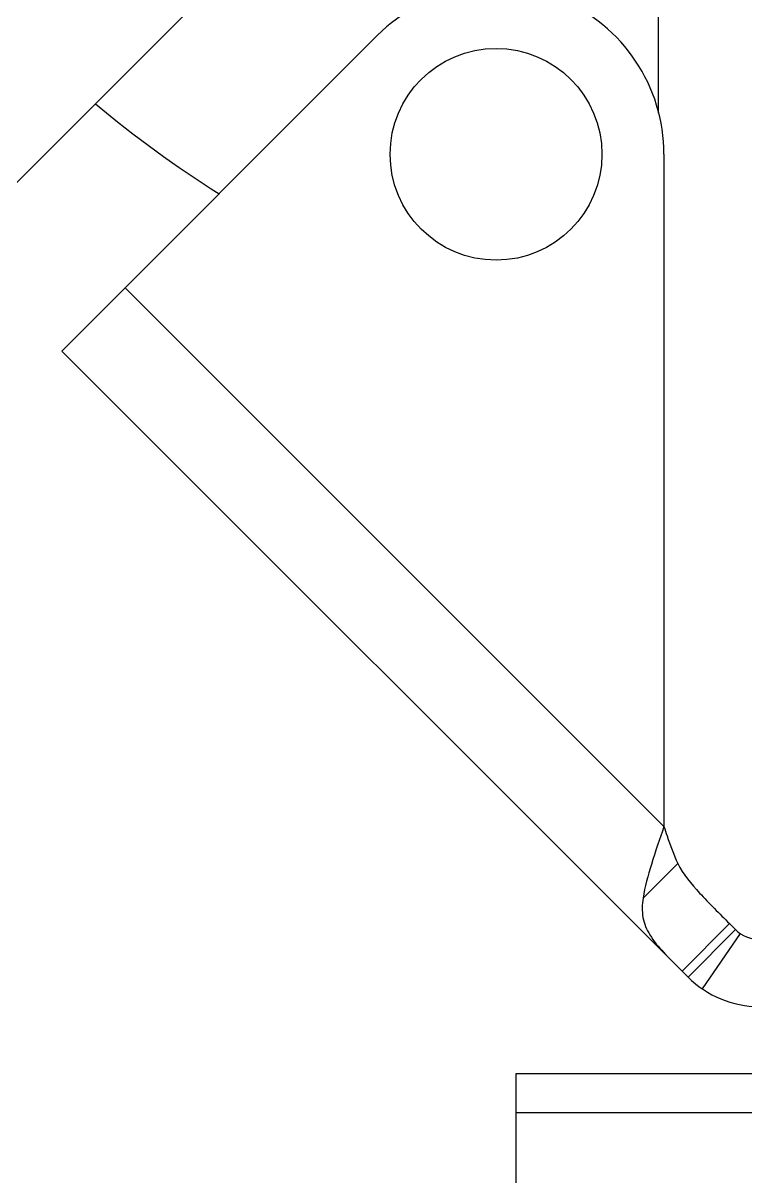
# Model space of a CAD drawing. Extents: x 1031190 to 1725648, y 733081 to 1571294.
# Drawn here: x 1156176 to 1156704, y 1235230 to 1236073 of the extents above; entities that cross this region are included whole.
import ezdxf

# ---------------------------------------------------------------- set-up
doc = ezdxf.new("R2010")
doc.units = 0
doc.header["$LTSCALE"] = 1000
doc.header["$MEASUREMENT"] = 0

msp = doc.modelspace()

# ---------------------------------------------------------------- linework, layer by layer
for p, q in [((1156376.44, 1236162.58), (1156139.37, 1235925.5)), ((1156639.57, 1236007.49), (1156639.56, 1236110.13)), ((1156203.79, 1235833.8), (1156434.27, 1236064.28)), ((1156643.67, 1235977.54), (1156643.67, 1235486.44)), ((1156643.67, 1235486.44), (1156250.05, 1235880.06)), ((1156203.79, 1235833.8), (1156661.24, 1235376.35)), ((1156653.77, 1235459.4), (1156628.37, 1235433.99)), ((1156656.87, 1235380.72), (1156691.57, 1235415.41)), ((1156661.24, 1235376.35), (1156695.93, 1235411.05)), ((1156691.57, 1235415.41), (1156695.93, 1235411.05)), ((1156699.38, 1235408.18), (1156671.59, 1235367.74)), ((1156748.04, 1235305.73), (1156535.42, 1235305.73)), ((1156748.04, 1235277.11), (1156535.42, 1235277.11))]:
    msp.add_line(p, q)
at = {"color": 7}
msp.add_line((1156535.42, 1235305.73), (1156535.42, 1234663.79), dxfattribs=at)
msp.add_circle((1156521, 1235977.54), 77.36)
for centre, radius, start, end in [((1156521, 1235977.54), 122.66, 0, 135), ((1156753.76, 1236641.06), 817.75, 230.01919, 237.86595), ((1156713.28, 1235428.39), 24.53, 225, 270), ((1156713.28, 1235428.39), 73.6, 225, 270)]:
    msp.add_arc(centre, radius, start, end)
for points, knots in [([(1156643.67, 1235486.44), (1156640.5, 1235477.22), (1156634.59, 1235460), (1156629.74, 1235442.36), (1156628.37, 1235433.99)], [0, 0, 0, 0, 0.53484, 1, 1, 1, 1]), ([(1156643.67, 1235486.44), (1156644.42, 1235484.11), (1156647.38, 1235474.95), (1156650.65, 1235465.85), (1156653.77, 1235459.4)], [0, 0, 0, 0, 0.255061, 1, 1, 1, 1]), ([(1156653.77, 1235459.4), (1156657.67, 1235451.34), (1156670.41, 1235436.26), (1156684.19, 1235422.79), (1156691.57, 1235415.41)], [0, 0, 0, 0, 0.46168, 1, 1, 1, 1]), ([(1156628.37, 1235433.99), (1156627.61, 1235429.37), (1156627.32, 1235419.83), (1156633.13, 1235405.95), (1156643.95, 1235393.5), (1156652.35, 1235385.25), (1156656.87, 1235380.72)], [0, 0, 0, 0, 0.222359, 0.440545, 0.696247, 1, 1, 1, 1])]:
    msp.add_open_spline(points, degree=3, knots=knots)

doc.saveas('drawing.dxf')
